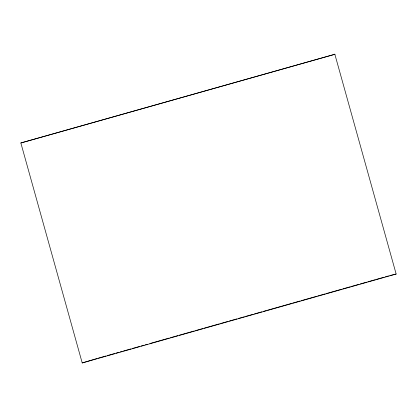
<?xml version="1.0" encoding="UTF-8"?>
<svg xmlns="http://www.w3.org/2000/svg" width="417" height="417" viewBox="0 0 417 417"><rect width="100%" height="100%" fill="white"/><g stroke="black" fill="none" stroke-linecap="round" stroke-linejoin="round"><path stroke-width="0.63" d="M20.85 142.974L334.867 54.283L20.85 142.974L82.217 362.946L396.15 274.026L334.783 54.054M97.171 358.458L82.217 362.946M98.422 358.104L105.944 355.972M107.195 355.618L114.717 353.486M115.968 353.131L119.1 352.245M120.357 351.891L122.233 351.359M123.489 351.005L131.006 348.873M132.262 348.518L139.778 346.386M141.035 346.032L144.167 345.146M145.418 344.791L147.3 344.26M149.807 343.545L169.229 338.046M170.485 337.692L178.002 335.56M179.258 335.205L194.296 330.947M195.547 330.592L203.069 328.46M204.32 328.106L219.358 323.847M220.614 323.493L228.13 321.361M229.386 321.007L236.903 318.875M238.159 318.52L244.425 316.748M245.676 316.394L253.197 314.262M254.448 313.907L261.97 311.775M263.221 311.421L266.354 310.535M267.61 310.18L291.42 303.435M292.671 303.081L300.193 300.949M301.444 300.594L316.487 296.336M317.738 295.981L325.255 293.849M326.511 293.495L341.549 289.236M342.8 288.882L350.322 286.75M351.573 286.396L359.094 284.269M360.345 283.914L366.616 282.137M367.867 281.783L375.389 279.651M376.64 279.296L384.161 277.169M385.412 276.815L388.545 275.924M389.796 275.569L396.15 274.026"/></g></svg>
